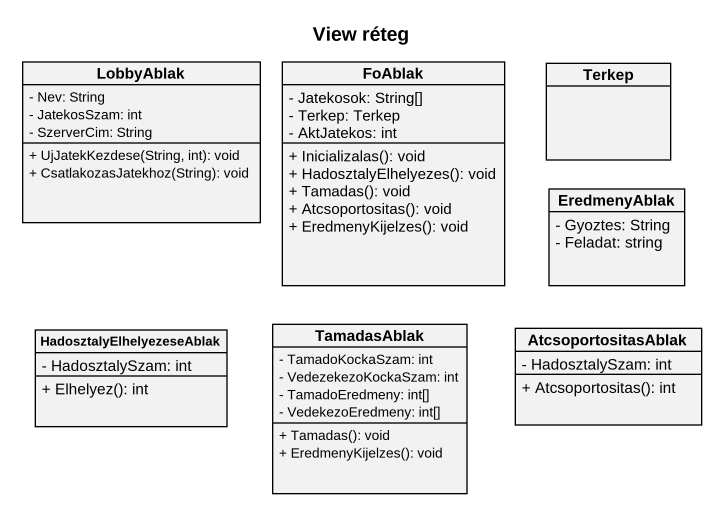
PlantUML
@startuml
title View réteg
hide circle
hide empty members
skinparam classAttributeIconSize 0
class LobbyAblak {
  - Nev: String
  - JatekosSzam: int
  - SzerverCim: String
  + UjJatekKezdese(String, int): void
  + CsatlakozasJatekhoz(String): void
}
class FoAblak {
  - Jatekosok: String[]
  - Terkep: Terkep
  - AktJatekos: int
  + Inicializalas(): void
  + HadosztalyElhelyezes(): void
  + Tamadas(): void
  + Atcsoportositas(): void
  + EredmenyKijelzes(): void
}
class Terkep
class EredmenyAblak {
  - Gyoztes: String
  - Feladat: string
}
class HadosztalyElhelyezeseAblak {
  - HadosztalySzam: int
  + Elhelyez(): int
}
class TamadasAblak {
  - TamadoKockaSzam: int
  - VedezekezoKockaSzam: int
  - TamadoEredmeny: int[]
  - VedekezoEredmeny: int[]
  + Tamadas(): void
  + EredmenyKijelzes(): void
}
class AtcsoportositasAblak {
  - HadosztalySzam: int
  + Atcsoportositas(): int
}
@enduml
